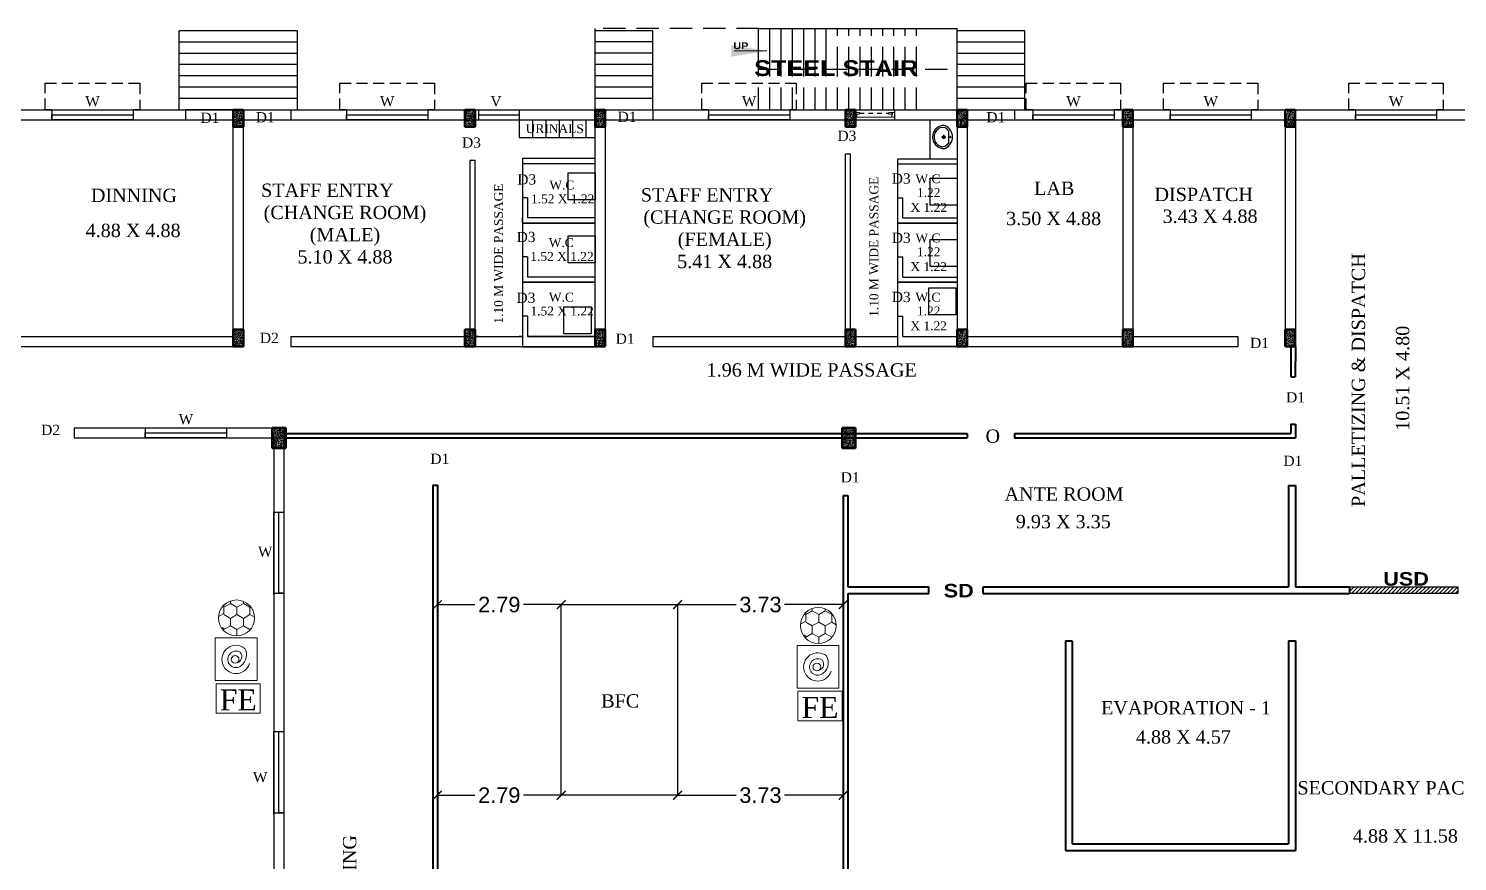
# Model space of a CAD drawing. Header units: metres. Extents: x 7359 to 7957, y 2407 to 2751.
# Drawn here: x 7677.79 to 7709.98, y 2468.14 to 2486.89 of the extents above; entities that cross this region are included whole.
import ezdxf
from ezdxf.enums import TextEntityAlignment as Align

# ---------------------------------------------------------------- set-up
doc = ezdxf.new("R2010")
doc.units = ezdxf.units.M
doc.header["$MEASUREMENT"] = 0
doc.linetypes.add('DASHED2', pattern=[0.375, 0.25, -0.125])
doc.linetypes.add('HIDDEN', pattern=[0.375, 0.25, -0.125])
doc.layers.add('BLK_1_FLR_0_BLT_UP_AREA', color=1, linetype='Continuous', plot=False)
doc.layers.add('BLK_5_FLR_0_WATER_CLOSET', color=1, linetype='Continuous', plot=False)
for name, color, linetype in [('BLK_1_FLR_0_REGULAR_ROOM_1', 4, 'Continuous'), ('BLK_1_FLR_0_WASH', 60, 'Continuous'), ('BLK_1_FLR_0_WATER_CLOSET', 213, 'Continuous'), ('BLK_4_FLR_0_WASH', 60, 'Continuous'), ('BLK_4_FLR_0_WATER_CLOSET', 213, 'Continuous'), ('BLK_5_FLR_0_WASH', 213, 'Continuous'), ('DIM', 41, 'Continuous'), ('Grid Lines', 8, 'Continuous'), ('WORKSHOP_AREA', 7, 'Continuous')]:
    doc.layers.add(name, color=color, linetype=linetype)
for name, color, linetype, lineweight in [('col', 50, 'Continuous', 50), ('door', 32, 'Continuous', 15), ('glass', 5, 'Continuous', 9), ('sill level', 18, 'Continuous', 0), ('Text', 7, 'Continuous', 9)]:
    doc.layers.add(name, color=color, linetype=linetype, lineweight=lineweight)
doc.styles.add('SASI', font='romans.shx', dxfattribs={"height": 2})
doc.styles.add('Schedule', font='times.ttf', dxfattribs={"height": 9})
doc.styles.get("Standard").update_dxf_attribs({"font": 'arial.ttf', "height": 0.35})
doc.styles.add('TI', font='ariblk.ttf', dxfattribs={"height": 9})
doc.dimstyles.new('Copy(2) of Standard', dxfattribs={"dimtxt": 0.3, "dimasz": 0.2, "dimexe": 0.18, "dimexo": 0.0625, "dimgap": 0.09, "dimtad": 0, "dimzin": 0, "dimdsep": 46, "dimtxsty": 'Standard', "dimblk": 'ARCHTICK', "dimcen": 0.09, "dimse1": 1, "dimse2": 1, "dimclrd": 251, "dimclrt": 1, "dimadec": 0, "dimazin": 0, "dimtfac": 1, "dimtofl": 0, "dimtmove": 0, "dimatfit": 3, "dimfxl": 0, "dimtolj": 1, "dimtzin": 0, "dimarcsym": 0})
doc.dimstyles.new('SASI', dxfattribs={"dimtxt": 4, "dimasz": 0.796875, "dimexe": 0, "dimexo": 0, "dimgap": 1, "dimtad": 1, "dimdec": 1, "dimzin": 3, "dimdsep": 46, "dimlunit": 4, "dimtxsty": 'SASI', "dimblk": 'SASI', "dimcen": 0.09, "dimse1": 1, "dimse2": 1, "dimclrd": 256, "dimclre": 256, "dimclrt": 4, "dimadec": 0, "dimazin": 0, "dimtfac": 1, "dimtdec": 1, "dimtofl": 0, "dimtmove": 0, "dimatfit": 3, "dimfxl": 0, "dimtolj": 1, "dimtzin": 0, "dimlwd": 0, "dimlwe": 5, "dimarcsym": 0})

# ---------------------------------------------------------------- blocks, each defined once
blk = doc.blocks.new('w-2-3')
at = {"layer": 'door'}
for p, q in [((1.875, 6.5), (0, 6.5)), ((0, 2.5), (2.5, 2.5)), ((1.875, 4.875), (1.875, 6.5)), ((2.5, 4.875), (1.875, 4.875)), ((2, 5), (2, 6.5)), ((2, 6.5), (5, 6.5)), ((5, 5), (2, 5)), ((2.5, 2.5), (2.5, 4.875)), ((5, 6.5), (5, 5)), ((31, 6.5), (31, 5)), ((34, 6.5), (31, 6.5)), ((31, 5), (34, 5)), ((33.5, 4.875), (34.125, 4.875)), ((33.5, 2.5), (33.5, 4.875)), ((36, 2.5), (33.5, 2.5)), ((33.5, 2.5), (36, 2.5)), ((34, 5), (34, 6.5)), ((34.125, 4.875), (34.125, 6.5)), ((34.125, 6.5), (36, 6.5))]:
    blk.add_line(p, q, dxfattribs=at)
at = {"layer": 'glass'}
blk.add_line((2.5, 2.5), (33.5, 2.5), dxfattribs=at)
at = {"layer": 'glass', "linetype": 'HIDDEN'}
for p, q in [((5, 5.875), (31, 5.875)), ((5, 5.625), (31, 5.625))]:
    blk.add_line(p, q, dxfattribs=at)
at = {"layer": 'sill level'}
for p, q in [((36, 9), (0, 9)), ((36, 0), (0, 0))]:
    blk.add_line(p, q, dxfattribs=at)
blk = doc.blocks.new('A$C758114C4')
at = {"layer": 'DIM'}
blk.add_line((0, 2.793), (5.585, 2.793), dxfattribs=at)
at = {"layer": 'DIM', "const_width": 0.219}
for points in [[(2.793, 5.585), (2.793, 0)], [(0.74, 0.899), (4.845, 4.686)]]:
    blk.add_lwpolyline(points, dxfattribs=at)
blk = doc.blocks.new('SASI')
at = {"layer": 'Text'}
blk.add_blockref('A$C758114C4', (-2.793, -2.793), dxfattribs=at)
blk = doc.blocks.new('BH')
at = {"layer": 'Grid Lines', "ltscale": 10}
h = blk.add_hatch(dxfattribs=at)
h.set_pattern_fill('AR-CONC', color=256, scale=0.2, style=0)
h.set_pattern_definition([(50, (0, 0), (1.434520365, -0.12550427), [0.15, -1.65]), (355, (0, 0), (-0.277502667, 1.504384267), [0.12, -1.32]), (100.4514, (0.1195, -0.0105), (1.157018763, 1.378879084), [0.12748038, -1.402284224]), (46.1842, (0, 0.4), (2.134482097, -0.33103803), [0.225, -2.475]), (96.6356, (0.1779, 0.3724), (1.86932541, 1.94823574), [0.191220576, -2.103426]), (351.1842, (0, 0.4), (1.86932389, 1.9482372), [0.18, -1.98]), (21, (0.2, 0.3), (1.193814104, -0.805237781), [0.15, -1.65]), (326, (0.2, 0.3), (0.486630664, 1.45030009), [0.12, -1.32]), (71.4514, (0.2995, 0.2329), (1.680445257, 0.645060993), [0.12748038, -1.402284224]), (37.5, (0, 0), (0.0243197106, 0.6657877077), [0, -1.304, 0, -1.34, 0, -1.325]), (7.5, (0, 0), (0.526139075, 0.788823424), [0, -0.764, 0, -1.274, 0, -0.505]), (327.5, (-0.446, 0), (1.0676448723, -0.0451097435), [0, -0.5, 0, -1.56, 0, -2.07]), (317.5, (-0.646, 0), (1.166372339, 0.200209965), [0, -0.65, 0, -1.036, 0, -1.47])])
h.paths.add_polyline_path([(102359.5, -25291.1), (102350.5, -25291.1), (102350.5, -25306.1), (102359.5, -25306.1)])
at = {"layer": 'col', "ltscale": 10}
for p, q in [((102350.5, -25291.1), (102359.5, -25291.1)), ((102350.5, -25306.1), (102350.5, -25291.1)), ((102359.5, -25291.1), (102359.5, -25306.1)), ((102359.5, -25306.1), (102350.5, -25306.1))]:
    blk.add_line(p, q, dxfattribs=at)
blk = doc.blocks.new('DDF')
at = {"layer": 'Grid Lines', "ltscale": 10}
h = blk.add_hatch(dxfattribs=at)
h.set_pattern_fill('AR-CONC', color=256, scale=0.2, style=0)
h.set_pattern_definition([(50, (-951.191, -188.8332), (1.434520365, -0.12550427), [0.15, -1.65]), (355, (-951.191, -188.8332), (-0.277502667, 1.504384267), [0.12, -1.32]), (100.4514, (-951.0714, -188.8436), (1.157018763, 1.378879084), [0.12748038, -1.402284224]), (46.1842, (-951.191, -188.4332), (2.134482097, -0.33103803), [0.225, -2.475]), (96.6356, (-951.013, -188.4608), (1.86932541, 1.94823574), [0.191220576, -2.103426]), (351.1842, (-951.191, -188.4332), (1.86932389, 1.9482372), [0.18, -1.98]), (21, (-950.991, -188.5332), (1.193814104, -0.805237781), [0.15, -1.65]), (326, (-950.991, -188.5332), (0.486630664, 1.45030009), [0.12, -1.32]), (71.4514, (-950.8915, -188.6003), (1.680445257, 0.645060993), [0.12748038, -1.402284224]), (37.5, (-951.191, -188.8332), (0.0243197106, 0.6657877077), [0, -1.304, 0, -1.34, 0, -1.325]), (7.5, (-951.191, -188.8332), (0.526139075, 0.788823424), [0, -0.764, 0, -1.274, 0, -0.505]), (327.5, (-951.637, -188.8332), (1.0676448723, -0.0451097435), [0, -0.5, 0, -1.56, 0, -2.07]), (317.5, (-951.837, -188.8332), (1.166372339, 0.200209965), [0, -0.65, 0, -1.036, 0, -1.47])])
h.paths.add_polyline_path([(101845.2, -25573.2), (101833.2, -25573.2), (101833.2, -25582.2), (101845.2, -25582.2)])
h.paths.add_polyline_path([(101845.2, -25564.2), (101833.2, -25564.2), (101833.2, -25573.2), (101845.2, -25573.2)])
at = {"layer": 'col', "ltscale": 10}
for p, q in [((101833.2, -25564.2), (101845.2, -25564.2)), ((101833.2, -25582.2), (101833.2, -25564.2)), ((101845.2, -25564.2), (101845.2, -25582.2)), ((101845.2, -25582.2), (101833.2, -25582.2))]:
    blk.add_line(p, q, dxfattribs=at)
blk = doc.blocks.new('A$C57323508')
at = {"lineweight": 9}
for p, q in [((0.134, 0.647), (0.158, 0.647)), ((0.213, 0.509), (0.134, 0.647)), ((0.158, 0.647), (0.181, 0.687)), ((0.372, 0.509), (0.451, 0.647)), ((0.475, 0.647), (0.41, 0.759)), ((0.475, 0.647), (0.634, 0.647)), ((0.689, 0.509), (0.61, 0.647)), ((0.634, 0.647), (0.648, 0.671)), ((0, 0.372), (0.134, 0.372)), ((0.134, 0.372), (0.213, 0.509)), ((0.213, 0.234), (0.134, 0.372)), ((0.213, 0.509), (0.372, 0.509)), ((0.451, 0.372), (0.372, 0.509)), ((0.372, 0.234), (0.451, 0.372)), ((0.451, 0.372), (0.61, 0.372)), ((0.61, 0.372), (0.689, 0.509)), ((0.689, 0.234), (0.61, 0.372)), ((0.689, 0.509), (0.737, 0.509)), ((0.126, 0.097), (0.134, 0.097)), ((0.134, 0.097), (0.213, 0.234)), ((0.141, 0.084), (0.134, 0.097)), ((0.213, 0.234), (0.372, 0.234)), ((0.451, 0.097), (0.372, 0.234)), ((0.396, 0), (0.451, 0.097)), ((0.451, 0.097), (0.61, 0.097)), ((0.61, 0.097), (0.689, 0.234)), ((0.618, 0.084), (0.61, 0.097)), ((0.689, 0.234), (0.73, 0.234))]:
    blk.add_line(p, q, dxfattribs=at)
blk.add_circle((0.38, 0.38), 0.38, dxfattribs=at)
blk = doc.blocks.new('A$C3F6E631D')
at = {"lineweight": 9}
for p, q in [((0, 0.885), (0.902, 0.885)), ((0, 0), (0, 0.885)), ((0.902, 0.885), (0.902, 0)), ((0.902, 0), (0, 0))]:
    blk.add_line(p, q, dxfattribs=at)
blk.add_circle((0.448, 0.466), 0.0817, dxfattribs=at)
for centre, radius, start, end in [((0.448, 0.447), 0.299, 321.4372, 253.2573), ((0.449, 0.447), 0.174, 329.1263, 222.2936), ((0.543, 0.517), 0.292, 219.9012, 298.5281), ((0.509, 0.459), 0.135, 195.9931, 311.1342)]:
    blk.add_arc(centre, radius, start, end, dxfattribs=at)
blk = doc.blocks.new('A$C453E5C48')
at = {"linetype": 'ByBlock', "lineweight": 9}
for p, q in [((0, 0.489), (0.639, 0.489)), ((0, 0.063), (0, 0.489)), ((0.639, 0.489), (0.639, 0.063)), ((0.639, 0.063), (0, 0.063))]:
    blk.add_line(p, q, dxfattribs=at)
at = {"lineweight": 9, "style": 'Schedule'}
blk.add_text('FE', height=0.3048, dxfattribs=at).set_placement((0.051, 0.103))
blk = doc.blocks.new('_ArchTick')
at = {"color": 0, "linetype": 'ByBlock', "const_width": 0.15}
blk.add_lwpolyline([(-0.5, -0.5), (0.5, 0.5)], dxfattribs=at)
blk = doc.blocks.new('*D253')
at = {"color": 251, "lineweight": -2}
for p, q in [((7687.001, 2473.919), (7687.848, 2473.919)), ((7689.791, 2473.919), (7688.944, 2473.919))]:
    blk.add_line(p, q, dxfattribs=at)
at = {"layer": 'Defpoints', "color": 0}
for p in [(7687.001, 2473.919), (7687.001, 2473.919), (7689.791, 2473.919)]:
    blk.add_point(p, dxfattribs=at)
at = {"color": 251, "lineweight": -2, "xscale": 0.2, "yscale": 0.2, "zscale": 0.2, "rotation": 180}
blk.add_blockref('_ArchTick', (7687.001, 2473.919), dxfattribs=at)
at = {"color": 251, "lineweight": -2, "xscale": 0.2, "yscale": 0.2, "zscale": 0.2}
blk.add_blockref('_ArchTick', (7689.791, 2473.919), dxfattribs=at)
at = {"color": 1, "insert": (7688.396, 2473.919), "char_height": 0.35, "attachment_point": 5}
blk.add_mtext('\\A1;2.79', dxfattribs=at)
blk = doc.blocks.new('*D254')
at = {"color": 251, "lineweight": -2}
for p, q in [((7687.001, 2469.626), (7687.848, 2469.626)), ((7689.791, 2469.626), (7688.944, 2469.626))]:
    blk.add_line(p, q, dxfattribs=at)
at = {"layer": 'Defpoints', "color": 0}
for p in [(7687.001, 2469.626), (7687.001, 2469.626), (7689.791, 2469.626)]:
    blk.add_point(p, dxfattribs=at)
at = {"color": 251, "lineweight": -2, "xscale": 0.2, "yscale": 0.2, "zscale": 0.2, "rotation": 180}
blk.add_blockref('_ArchTick', (7687.001, 2469.626), dxfattribs=at)
at = {"color": 251, "lineweight": -2, "xscale": 0.2, "yscale": 0.2, "zscale": 0.2}
blk.add_blockref('_ArchTick', (7689.791, 2469.626), dxfattribs=at)
at = {"color": 1, "insert": (7688.396, 2469.626), "char_height": 0.35, "attachment_point": 5}
blk.add_mtext('\\A1;2.79', dxfattribs=at)
blk = doc.blocks.new('*D255')
at = {"color": 251, "lineweight": -2}
for p, q in [((7692.413, 2469.626), (7693.734, 2469.626)), ((7696.143, 2469.626), (7694.823, 2469.626))]:
    blk.add_line(p, q, dxfattribs=at)
at = {"layer": 'Defpoints', "color": 0}
for p in [(7692.413, 2469.626), (7696.143, 2469.626), (7696.143, 2469.626)]:
    blk.add_point(p, dxfattribs=at)
at = {"color": 251, "lineweight": -2, "xscale": 0.2, "yscale": 0.2, "zscale": 0.2, "rotation": 180}
blk.add_blockref('_ArchTick', (7692.413, 2469.626), dxfattribs=at)
at = {"color": 251, "lineweight": -2, "xscale": 0.2, "yscale": 0.2, "zscale": 0.2}
blk.add_blockref('_ArchTick', (7696.143, 2469.626), dxfattribs=at)
at = {"color": 1, "insert": (7694.278, 2469.626), "char_height": 0.35, "attachment_point": 5}
blk.add_mtext('\\A1;3.73', dxfattribs=at)
blk = doc.blocks.new('*D256')
at = {"color": 251, "lineweight": -2}
for p, q in [((7692.413, 2473.919), (7693.734, 2473.919)), ((7696.143, 2473.919), (7694.823, 2473.919))]:
    blk.add_line(p, q, dxfattribs=at)
at = {"layer": 'Defpoints', "color": 0}
for p in [(7692.413, 2473.919), (7696.143, 2473.919), (7696.143, 2473.919)]:
    blk.add_point(p, dxfattribs=at)
at = {"color": 251, "lineweight": -2, "xscale": 0.2, "yscale": 0.2, "zscale": 0.2, "rotation": 180}
blk.add_blockref('_ArchTick', (7692.413, 2473.919), dxfattribs=at)
at = {"color": 251, "lineweight": -2, "xscale": 0.2, "yscale": 0.2, "zscale": 0.2}
blk.add_blockref('_ArchTick', (7696.143, 2473.919), dxfattribs=at)
at = {"color": 1, "insert": (7694.278, 2473.919), "char_height": 0.35, "attachment_point": 5}
blk.add_mtext('\\A1;3.73', dxfattribs=at)

msp = doc.modelspace()

# ---------------------------------------------------------------- hatches: boundary and pattern name
h = msp.add_hatch()
h.set_pattern_fill('ANSI31', color=256, scale=0.507896)
h.set_pattern_definition([(45, (5067.11035, 3122.30547), (-0.0448920946, 0.0448920946), [])])
h.paths.add_polyline_path([(7709.98313, 2474.3233), (7707.54523, 2474.3233), (7707.54523, 2474.17093), (7709.98313, 2474.17093)])

# ---------------------------------------------------------------- linework, layer by layer
at = {"linetype": 'Continuous', "ltscale": 4}
for p, q in [((7681.18544, 2485.0653), (7681.18544, 2486.84294)), ((7683.85185, 2486.84294), (7681.18544, 2486.84294)), ((7683.85185, 2485.0655), (7683.85185, 2486.84294)), ((7691.85123, 2486.84597), (7690.55611, 2486.84597)), ((7690.55611, 2485.0653), (7690.55611, 2486.84294)), ((7691.85123, 2485.06852), (7691.85123, 2486.84597)), ((7694.23835, 2486.89373), (7698.70784, 2486.89373)), ((7694.23835, 2485.97951), (7694.23835, 2486.89373)), ((7694.4923, 2485.97951), (7694.4923, 2486.89373)), ((7694.74625, 2485.97951), (7694.74625, 2486.89373)), ((7695.0002, 2485.97951), (7695.0002, 2486.89373)), ((7695.25414, 2485.97951), (7695.25414, 2486.89373)), ((7695.50809, 2485.97951), (7695.50809, 2486.89373)), ((7695.76204, 2485.97951), (7695.76204, 2486.89373)), ((7698.70784, 2485.06554), (7698.70784, 2486.89373)), ((7700.23153, 2486.84318), (7698.70784, 2486.84318)), ((7700.23153, 2485.06545), (7700.23153, 2486.84318)), ((7683.85185, 2486.58899), (7681.18544, 2486.58899)), ((7691.85123, 2486.59202), (7690.55611, 2486.59202)), ((7700.23153, 2486.58923), (7698.70784, 2486.58923)), ((7683.85185, 2486.33504), (7681.18544, 2486.33504)), ((7691.85123, 2486.33807), (7690.55611, 2486.33807)), ((7700.23153, 2486.33529), (7698.70784, 2486.33529)), ((7683.85185, 2486.08109), (7681.18544, 2486.08109)), ((7683.85185, 2485.82714), (7681.18544, 2485.82714)), ((7691.85123, 2486.08412), (7690.55611, 2486.08412)), ((7691.85123, 2485.83017), (7690.55611, 2485.83017)), ((7700.23153, 2486.08134), (7698.70784, 2486.08134)), ((7700.23153, 2485.82739), (7698.70784, 2485.82739)), ((7683.85185, 2485.5732), (7681.18544, 2485.5732)), ((7691.85123, 2485.57623), (7690.55611, 2485.57623)), ((7700.23153, 2485.57344), (7698.70784, 2485.57344)), ((7683.85185, 2485.31925), (7681.18544, 2485.31925)), ((7691.85123, 2485.32228), (7690.55611, 2485.32228)), ((7700.23153, 2485.31949), (7698.70784, 2485.31949)), ((7682.40437, 2485.06506), (7681.33782, 2485.06506)), ((7682.63293, 2485.06506), (7683.69948, 2485.06506)), ((7690.78466, 2485.06506), (7691.85121, 2485.06506)), ((7698.93639, 2485.0653), (7700.00294, 2485.0653))]:
    msp.add_line(p, q, dxfattribs=at)
at = {"linetype": 'DASHED2', "ltscale": 2}
for p, q in [((7694.23835, 2486.89373), (7690.55611, 2486.89373)), ((7690.55611, 2485.0653), (7690.55611, 2486.89373)), ((7696.01599, 2485.97951), (7696.01599, 2486.89373)), ((7696.26994, 2485.97951), (7696.26994, 2486.89373)), ((7696.52388, 2485.97951), (7696.52388, 2486.89373)), ((7696.77783, 2485.97951), (7696.77783, 2486.89373)), ((7697.03178, 2485.97951), (7697.03178, 2486.89373)), ((7697.28573, 2485.97951), (7697.28573, 2486.89373)), ((7697.53968, 2485.97951), (7697.53968, 2486.89373)), ((7697.79362, 2485.97951), (7697.79362, 2486.89373)), ((7694.23835, 2485.97951), (7698.70784, 2485.97951)), ((7694.23835, 2485.0653), (7694.23835, 2485.97951)), ((7694.4923, 2485.0653), (7694.4923, 2485.97951)), ((7694.74625, 2485.0653), (7694.74625, 2485.97951)), ((7695.0002, 2485.0653), (7695.0002, 2485.97951)), ((7695.25414, 2485.0653), (7695.25414, 2485.97951)), ((7695.50809, 2485.0653), (7695.50809, 2485.97951)), ((7695.76204, 2485.0653), (7695.76204, 2485.97951)), ((7696.01599, 2485.0653), (7696.01599, 2485.97951)), ((7696.26994, 2485.0653), (7696.26994, 2485.97951)), ((7696.52388, 2485.0653), (7696.52388, 2485.97951)), ((7696.77783, 2485.0653), (7696.77783, 2485.97951)), ((7697.03178, 2485.0653), (7697.03178, 2485.97951)), ((7697.28573, 2485.0653), (7697.28573, 2485.97951)), ((7697.53968, 2485.0653), (7697.53968, 2485.97951)), ((7697.79362, 2485.0653), (7697.79362, 2485.97951))]:
    msp.add_line(p, q, dxfattribs=at)
for p, q in [((7677.30002, 2485.0653), (7681.33779, 2485.0653)), ((7678.28022, 2485.0653), (7680.14794, 2485.0653)), ((7678.31952, 2485.0653), (7678.31952, 2484.83675)), ((7678.31952, 2484.83675), (7678.31952, 2484.95102)), ((7678.31952, 2484.95102), (7680.14794, 2484.95102)), ((7680.14794, 2485.0653), (7680.14794, 2484.83675)), ((7681.33779, 2484.83675), (7681.33779, 2485.0653)), ((7682.40437, 2485.0653), (7682.63293, 2485.0653)), ((7682.40437, 2479.96095), (7682.40437, 2485.0653)), ((7682.63293, 2479.96095), (7682.63293, 2485.0653)), ((7683.69951, 2485.0653), (7684.95655, 2485.0653)), ((7683.69951, 2485.0653), (7683.69951, 2484.83675)), ((7684.91726, 2485.0653), (7686.78498, 2485.0653)), ((7684.95655, 2485.0653), (7684.95655, 2484.83675)), ((7684.95655, 2484.83675), (7684.95655, 2484.95102)), ((7684.95655, 2484.95102), (7686.78498, 2484.95102)), ((7686.78498, 2485.0653), (7687.92774, 2485.0653)), ((7686.78498, 2485.0653), (7686.78498, 2484.83675)), ((7687.92774, 2485.0653), (7687.92774, 2484.83675)), ((7687.92774, 2485.0653), (7688.84196, 2485.0653)), ((7687.92774, 2484.95102), (7688.84196, 2484.95102)), ((7688.84196, 2485.0653), (7690.78466, 2485.0653)), ((7688.84196, 2485.0653), (7688.84196, 2484.83675)), ((7690.78466, 2485.0653), (7690.78466, 2479.73239)), ((7691.85124, 2485.0653), (7693.10828, 2485.0653)), ((7691.85124, 2485.0653), (7691.85124, 2484.83675)), ((7693.06899, 2485.0653), (7694.93671, 2485.0653)), ((7693.10828, 2485.0653), (7693.10828, 2484.83675)), ((7693.10828, 2485.0653), (7693.10828, 2484.83675)), ((7693.10828, 2484.83675), (7693.10828, 2484.95102)), ((7693.10828, 2484.95102), (7694.93671, 2484.95102)), ((7694.93671, 2485.0653), (7696.38421, 2485.0653)), ((7694.93671, 2485.0653), (7694.93671, 2484.83675)), ((7694.93671, 2485.0653), (7694.93671, 2484.83675)), ((7696.38421, 2485.0653), (7696.38421, 2484.83675)), ((7697.29843, 2485.0653), (7698.93639, 2485.0653)), ((7697.29843, 2485.0653), (7697.29843, 2484.83675)), ((7698.93639, 2485.0653), (7698.93639, 2479.96095)), ((7700.00297, 2485.0653), (7711.35445, 2485.0653)), ((7700.00297, 2485.0653), (7700.00297, 2484.83675)), ((7700.37423, 2485.0653), (7702.24195, 2485.0653)), ((7700.41352, 2485.0653), (7700.41352, 2484.83675)), ((7700.41352, 2484.83675), (7700.41352, 2484.95102)), ((7700.41352, 2484.95102), (7702.24195, 2484.95102)), ((7702.24195, 2485.0653), (7702.24195, 2484.83675)), ((7703.46723, 2485.0653), (7705.33495, 2485.0653)), ((7703.50652, 2485.0653), (7703.50652, 2484.83675)), ((7703.50652, 2484.83675), (7703.50652, 2484.95102)), ((7703.50652, 2484.95102), (7705.33495, 2484.95102)), ((7705.33495, 2485.0653), (7705.33495, 2484.83675)), ((7707.63968, 2485.0653), (7709.5074, 2485.0653)), ((7707.67897, 2485.0653), (7707.67897, 2484.83675)), ((7707.67897, 2484.83675), (7707.67897, 2484.95102)), ((7707.67897, 2484.95102), (7709.5074, 2484.95102)), ((7709.5074, 2485.0653), (7709.5074, 2484.83675)), ((7677.52857, 2484.83675), (7681.33779, 2484.83675)), ((7680.14794, 2484.83675), (7678.31952, 2484.83675)), ((7683.69951, 2484.83675), (7684.95655, 2484.83675)), ((7686.78498, 2484.83675), (7684.95655, 2484.83675)), ((7686.78498, 2484.83675), (7687.92774, 2484.83675)), ((7687.92774, 2484.83675), (7688.84196, 2484.83675)), ((7688.84196, 2484.83675), (7690.55611, 2484.83675)), ((7688.84196, 2484.83675), (7688.84196, 2484.43675)), ((7689.14196, 2484.83675), (7689.14196, 2484.43675)), ((7689.44196, 2484.83675), (7689.44196, 2484.43675)), ((7689.74196, 2484.83675), (7689.74196, 2484.43675)), ((7690.04196, 2484.83675), (7690.04196, 2484.43675)), ((7690.34196, 2484.83675), (7690.34196, 2484.43675)), ((7690.55611, 2482.6274), (7690.55611, 2484.83675)), ((7691.85124, 2484.83675), (7693.10828, 2484.83675)), ((7694.93671, 2484.83675), (7693.10828, 2484.83675)), ((7694.93671, 2484.83675), (7696.38421, 2484.83675)), ((7697.29843, 2484.83675), (7698.70784, 2484.83675)), ((7698.09836, 2483.96063), (7698.09836, 2484.83675)), ((7698.51879, 2484.32137), (7698.51879, 2484.58141)), ((7698.70784, 2484.83675), (7698.70784, 2483.96063)), ((7700.00297, 2484.83675), (7702.44087, 2484.83675)), ((7702.24195, 2484.83675), (7700.41352, 2484.83675)), ((7702.44087, 2484.83675), (7702.44087, 2479.96095)), ((7702.66943, 2484.83675), (7706.09773, 2484.83675)), ((7702.66943, 2484.83675), (7702.66943, 2479.96095)), ((7705.33495, 2484.83675), (7703.50652, 2484.83675)), ((7706.09773, 2484.83675), (7706.09773, 2479.73239)), ((7706.32628, 2484.83675), (7711.1259, 2484.83675)), ((7706.32628, 2484.83675), (7706.32628, 2479.73239)), ((7709.5074, 2484.83675), (7707.67897, 2484.83675)), ((7688.84196, 2484.43675), (7690.55611, 2484.43675)), ((7698.4498, 2484.45139), (7698.35954, 2484.45139)), ((7698.40694, 2484.4108), (7698.40694, 2484.49687)), ((7687.73728, 2479.96095), (7687.73728, 2483.92253)), ((7687.85156, 2483.92253), (7687.73728, 2483.92253)), ((7687.85156, 2479.96095), (7687.85156, 2483.92253)), ((7690.55611, 2483.9674), (7688.91814, 2483.9674)), ((7688.91814, 2483.9674), (7688.91814, 2483.8474)), ((7696.19375, 2484.07488), (7696.30803, 2484.07488)), ((7696.19375, 2479.96095), (7696.19375, 2484.07488)), ((7696.30803, 2479.96095), (7696.30803, 2484.07488)), ((7697.37461, 2483.84635), (7697.37461, 2483.96063)), ((7697.37461, 2483.96063), (7698.70784, 2483.96063)), ((7690.55611, 2483.8474), (7688.91814, 2483.8474)), ((7697.37461, 2483.84635), (7698.70784, 2483.84635)), ((7698.70784, 2483.84635), (7698.70784, 2482.6274)), ((7688.91814, 2483.08451), (7688.91814, 2482.51312)), ((7689.03242, 2483.08451), (7688.91814, 2483.08451)), ((7689.03242, 2483.08451), (7689.03242, 2482.6274)), ((7697.37461, 2482.51312), (7697.37461, 2483.08451)), ((7697.37461, 2483.08451), (7697.48889, 2483.08451)), ((7697.48889, 2482.6274), (7697.48889, 2483.08451)), ((7688.91814, 2482.51312), (7688.91814, 2482.6274)), ((7690.55611, 2482.6274), (7689.03242, 2482.6274)), ((7697.48889, 2482.6274), (7698.70784, 2482.6274)), ((7690.55611, 2482.51312), (7688.91814, 2482.51312)), ((7690.55611, 2481.29417), (7690.55611, 2482.51312)), ((7697.37461, 2482.51312), (7698.70784, 2482.51312)), ((7698.70784, 2482.51312), (7698.70784, 2481.29417)), ((7688.91814, 2481.75128), (7688.91814, 2481.1799)), ((7689.03242, 2481.75128), (7688.91814, 2481.75128)), ((7689.03242, 2481.75128), (7689.03242, 2481.29417)), ((7697.37461, 2481.1799), (7697.37461, 2481.75128)), ((7697.37461, 2481.75128), (7697.48889, 2481.75128)), ((7697.48889, 2481.29417), (7697.48889, 2481.75128)), ((7690.55611, 2481.1799), (7688.91814, 2481.1799)), ((7690.55611, 2481.29417), (7689.03242, 2481.29417)), ((7690.55611, 2479.96095), (7690.55611, 2481.1799)), ((7697.37461, 2481.1799), (7698.70784, 2481.1799)), ((7697.48889, 2481.29417), (7698.70784, 2481.29417)), ((7698.70784, 2481.1799), (7698.70784, 2479.96095)), ((7689.03242, 2480.41805), (7688.91814, 2480.41805)), ((7688.91814, 2480.41805), (7688.91814, 2479.96095)), ((7689.03242, 2480.41805), (7689.03242, 2479.96095)), ((7697.37461, 2480.41805), (7697.48889, 2480.41805)), ((7697.37461, 2479.96095), (7697.37461, 2480.41805)), ((7697.48889, 2479.96095), (7697.48889, 2480.41805)), ((7677.52857, 2479.96095), (7682.40437, 2479.96095)), ((7677.52857, 2479.73239), (7682.63293, 2479.73239)), ((7683.69951, 2479.96129), (7687.73728, 2479.96095)), ((7683.69951, 2479.96129), (7683.69951, 2479.73273)), ((7683.69951, 2479.73273), (7690.78466, 2479.73239)), ((7687.85156, 2479.96095), (7688.91814, 2479.96095)), ((7687.92774, 2479.96095), (7687.85156, 2479.96095)), ((7688.91814, 2479.96095), (7688.84196, 2479.96095)), ((7689.03242, 2479.96095), (7690.55611, 2479.96095)), ((7690.55611, 2479.96095), (7689.03242, 2479.96095)), ((7691.85124, 2479.96095), (7696.19375, 2479.96095)), ((7691.85124, 2479.96095), (7691.85124, 2479.73239)), ((7691.85124, 2479.73239), (7705.03114, 2479.73239)), ((7696.30803, 2479.96095), (7697.37461, 2479.96095)), ((7697.48889, 2479.96095), (7698.70784, 2479.96095)), ((7698.93639, 2479.96095), (7702.44087, 2479.96095)), ((7702.66943, 2479.96095), (7705.03114, 2479.96095)), ((7705.03114, 2479.96095), (7705.03114, 2479.73239)), ((7706.09773, 2479.73239), (7706.32628, 2479.73239)), ((7678.82371, 2477.90397), (7683.54714, 2477.90397)), ((7678.82371, 2477.90397), (7678.82371, 2477.67541)), ((7680.38387, 2477.90397), (7682.25159, 2477.90397)), ((7680.42316, 2477.90397), (7680.42316, 2477.67541)), ((7680.42316, 2477.67541), (7680.42316, 2477.78969)), ((7680.42316, 2477.78969), (7682.25159, 2477.78969)), ((7682.25159, 2477.90397), (7682.25159, 2477.67541)), ((7683.54714, 2477.90397), (7683.54714, 2456.92786)), ((7678.82371, 2477.67541), (7683.31859, 2477.67541)), ((7682.25159, 2477.67541), (7680.42316, 2477.67541)), ((7683.31859, 2477.67541), (7683.31859, 2456.92786)), ((7683.31859, 2476.0047), (7683.54714, 2476.0047)), ((7683.31859, 2474.13698), (7683.31859, 2476.0047)), ((7683.43286, 2474.17628), (7683.43286, 2476.0047)), ((7683.54714, 2476.0047), (7683.54714, 2474.17628)), ((7683.31859, 2474.17628), (7683.54714, 2474.17628)), ((7683.54714, 2474.17628), (7683.43286, 2474.17628)), ((7683.31859, 2471.06107), (7683.54714, 2471.06107)), ((7683.31859, 2469.19335), (7683.31859, 2471.06107)), ((7683.43286, 2469.23264), (7683.43286, 2471.06107)), ((7683.54714, 2471.06107), (7683.54714, 2469.23264)), ((7683.31859, 2469.23264), (7683.54714, 2469.23264)), ((7683.54714, 2469.23264), (7683.43286, 2469.23264))]:
    msp.add_line(p, q)
at = {"lineweight": 40}
for p, q in [((7706.2247, 2479.73239), (7706.22436, 2479.04673)), ((7706.32628, 2479.73239), (7706.32594, 2479.04673)), ((7706.22436, 2479.04673), (7706.32594, 2479.04673)), ((7683.54714, 2477.77699), (7698.93639, 2477.77699)), ((7698.93639, 2477.77699), (7698.93639, 2477.67541)), ((7700.00297, 2477.77699), (7706.2247, 2477.77699)), ((7700.00297, 2477.77699), (7700.00297, 2477.67541)), ((7706.2247, 2477.98015), (7706.32628, 2477.98015)), ((7706.2247, 2477.98015), (7706.2247, 2477.77699)), ((7706.32628, 2477.98015), (7706.32628, 2477.67541)), ((7683.54714, 2477.67541), (7698.93639, 2477.67541)), ((7700.00297, 2477.67541), (7706.32628, 2477.67541)), ((7686.89925, 2476.60883), (7686.89925, 2456.92786)), ((7686.89925, 2476.60883), (7687.00083, 2476.60883)), ((7687.00083, 2476.60883), (7687.00083, 2456.92786)), ((7706.17391, 2476.60541), (7706.17391, 2474.3233)), ((7706.17391, 2476.60541), (7706.32628, 2476.60541)), ((7706.32628, 2476.60541), (7706.32628, 2474.3233)), ((7696.14296, 2476.38029), (7696.14296, 2456.92786)), ((7696.14296, 2476.38029), (7696.24454, 2476.38029)), ((7696.24454, 2476.3803), (7696.24454, 2474.3233)), ((7696.24454, 2474.3233), (7698.07297, 2474.3233)), ((7698.07297, 2474.17093), (7698.07297, 2474.3233)), ((7699.29192, 2474.3233), (7706.17391, 2474.3233)), ((7699.29192, 2474.17093), (7699.29192, 2474.3233)), ((7706.32628, 2474.3233), (7707.54523, 2474.3233)), ((7707.54523, 2474.3233), (7707.54523, 2474.17093)), ((7696.24454, 2474.17093), (7696.24454, 2456.92786)), ((7696.24454, 2474.17093), (7698.07297, 2474.17093)), ((7699.29192, 2474.17093), (7707.54523, 2474.17093)), ((7701.14575, 2473.10435), (7701.14574, 2468.38091)), ((7701.14575, 2473.10435), (7701.29812, 2473.10435)), ((7701.29812, 2473.10435), (7701.29811, 2468.53328)), ((7706.17391, 2473.10435), (7706.17391, 2468.53328)), ((7706.17391, 2473.10435), (7706.32628, 2473.10435)), ((7706.32628, 2473.10435), (7706.32628, 2468.38091)), ((7701.29811, 2468.53328), (7706.17391, 2468.53328)), ((7701.14574, 2468.38091), (7706.32628, 2468.38091))]:
    msp.add_line(p, q, dxfattribs=at)
at = {"linetype": 'DASHED2'}
for points in [[(7678.31952, 2485.0653), (7678.16952, 2485.0653), (7678.16952, 2485.6653), (7680.14794, 2485.6653), (7680.29794, 2485.6653), (7680.29794, 2485.0653), (7680.14794, 2485.0653)], [(7684.95655, 2485.0653), (7684.80655, 2485.0653), (7684.80655, 2485.6653), (7686.78498, 2485.6653), (7686.93498, 2485.6653), (7686.93498, 2485.0653), (7686.78498, 2485.0653)], [(7693.10828, 2485.0653), (7692.95828, 2485.0653), (7692.95828, 2485.6653), (7694.93671, 2485.6653), (7695.08671, 2485.6653), (7695.08671, 2485.0653), (7694.93671, 2485.0653)], [(7700.41352, 2485.0653), (7700.26352, 2485.0653), (7700.26352, 2485.6653), (7702.24195, 2485.6653), (7702.39195, 2485.6653), (7702.39195, 2485.0653), (7702.24195, 2485.0653)], [(7703.50652, 2485.0653), (7703.35652, 2485.0653), (7703.35652, 2485.6653), (7705.33495, 2485.6653), (7705.48495, 2485.6653), (7705.48495, 2485.0653), (7705.33495, 2485.0653)], [(7707.67897, 2485.0653), (7707.52897, 2485.0653), (7707.52897, 2485.6653), (7709.5074, 2485.6653), (7709.6574, 2485.6653), (7709.6574, 2485.0653), (7709.5074, 2485.0653)]]:
    msp.add_lwpolyline(points, dxfattribs=at)
for points in [[(7707.54523, 2474.3233), (7709.98313, 2474.3233), (7709.98313, 2474.17093), (7707.54523, 2474.17093)], [(7689.79118, 2473.91879), (7692.41325, 2473.91879), (7692.41325, 2469.62593), (7689.79118, 2469.62593)]]:
    msp.add_lwpolyline(points, close=True)
for centre, radius in [((7698.40694, 2484.45139), 0.03153), ((7698.40694, 2484.45139), 0.02548), ((7698.54364, 2484.45139), 0.0195)]:
    msp.add_circle(centre, radius)
for centre, radius, start, end in [((7698.41477, 2484.45103), 0.26147, 98.832756, 261.062404), ((7698.41477, 2484.45103), 0.22521, 113.529317, 243.072727), ((7698.37868, 2484.50952), 0.15747, 27.161944, 109.98381), ((7698.39682, 2484.60471), 0.10702, 62.869719, 102.169275), ((7698.3309, 2484.45146), 0.27383, 294.767861, 67.197487), ((7698.37868, 2484.39326), 0.15747, 245.262106, 332.838056), ((7698.3948, 2484.30453), 0.11369, 259.530885, 296.54798)]:
    msp.add_arc(centre, radius, start, end)
at = {"layer": 'BLK_1_FLR_0_BLT_UP_AREA', "color": 45}
msp.add_lwpolyline([(7669.14829, 2485.0653), (7722.44829, 2485.0653), (7722.44829, 2450.2253), (7669.14829, 2450.2253)], close=True, dxfattribs=at)
at = {"layer": 'BLK_1_FLR_0_REGULAR_ROOM_1', "color": 4}
msp.add_lwpolyline([(7669.37829, 2484.8353), (7722.21829, 2484.8353), (7722.21829, 2450.4553), (7669.37829, 2450.4553)], close=True, dxfattribs=at)
at = {"layer": 'BLK_1_FLR_0_WASH', "color": 60}
for points in [[(7698.06828, 2481.0528), (7698.67828, 2481.0528), (7698.67828, 2480.4428), (7698.06828, 2480.4428)], [(7689.85348, 2480.62848), (7690.46348, 2480.62848), (7690.46348, 2480.01848), (7689.85348, 2480.01848)]]:
    msp.add_lwpolyline(points, close=True, dxfattribs=at)
at = {"layer": 'BLK_1_FLR_0_WATER_CLOSET', "color": 2}
msp.add_lwpolyline([(7688.91814, 2481.1799), (7688.91814, 2479.72562), (7690.55611, 2479.72562), (7690.55611, 2481.1799)], close=True, dxfattribs=at)
at = {"layer": 'BLK_1_FLR_0_WATER_CLOSET', "color": 1}
msp.add_lwpolyline([(7698.70784, 2479.73239), (7697.37461, 2479.73239), (7697.37461, 2481.1799), (7698.70784, 2481.1799)], close=True, dxfattribs=at)
at = {"layer": 'BLK_4_FLR_0_WASH', "color": 60}
for points in [[(7689.94611, 2482.22579), (7690.55611, 2482.22579), (7690.55611, 2481.61579), (7689.94611, 2481.61579)], [(7698.09784, 2482.14385), (7698.70784, 2482.14385), (7698.70784, 2481.53385), (7698.09784, 2481.53385)]]:
    msp.add_lwpolyline(points, close=True, dxfattribs=at)
at = {"layer": 'BLK_4_FLR_0_WATER_CLOSET', "color": 2}
msp.add_lwpolyline([(7688.91814, 2482.51312), (7688.91814, 2481.1799), (7690.55611, 2481.1799), (7690.55611, 2482.51312)], close=True, dxfattribs=at)
at = {"layer": 'BLK_4_FLR_0_WATER_CLOSET', "color": 1}
msp.add_lwpolyline([(7698.70784, 2481.1799), (7697.37461, 2481.1799), (7697.37461, 2482.51312), (7698.70784, 2482.51312)], close=True, dxfattribs=at)
at = {"layer": 'BLK_5_FLR_0_WASH', "color": 60}
for points in [[(7689.94611, 2483.64772), (7690.55611, 2483.64771), (7690.55611, 2483.03771), (7689.94611, 2483.03771)], [(7698.09784, 2483.5275), (7698.70784, 2483.5275), (7698.70784, 2482.9175), (7698.09784, 2482.9175)]]:
    msp.add_lwpolyline(points, close=True, dxfattribs=at)
at = {"layer": 'BLK_5_FLR_0_WATER_CLOSET', "color": 2}
msp.add_lwpolyline([(7688.91814, 2483.9674), (7688.91814, 2482.51312), (7690.55611, 2482.51312), (7690.55611, 2483.9674)], close=True, dxfattribs=at)
at = {"layer": 'BLK_5_FLR_0_WATER_CLOSET', "color": 1}
msp.add_lwpolyline([(7698.70784, 2482.51312), (7697.37461, 2482.51312), (7697.37461, 2483.96063), (7698.70784, 2483.96063)], close=True, dxfattribs=at)
at = {"layer": 'WORKSHOP_AREA', "color": 45}
msp.add_lwpolyline([(7669.37829, 2484.8353), (7722.21829, 2484.8353), (7722.21829, 2450.4553), (7669.37829, 2450.4553)], close=True, dxfattribs=at)

# ---------------------------------------------------------------- block references
at = {"xscale": 0.0253948036308471, "yscale": 0.0253948036308471, "zscale": 0.0253948036308471}
for name, p in [('BH', (5083.23327, 3127.3271)), ('BH', (5088.45191, 3127.3271)), ('BH', (5091.38501, 3127.32643)), ('BH', (5097.02265, 3127.3271)), ('w-2-3', (7696.38421, 2484.83675)), ('BH', (5099.53674, 3127.3271)), ('BH', (5103.26977, 3127.3271)), ('BH', (5106.92663, 3127.3271)), ('BH', (5083.23327, 3122.37511)), ('BH', (5088.45191, 3122.37511)), ('BH', (5091.38501, 3122.37511)), ('BH', (5097.02265, 3122.37511)), ('BH', (5099.53674, 3122.37511)), ('BH', (5103.26977, 3122.37511)), ('BH', (5106.92663, 3122.37511)), ('DDF', (5097.24613, 3127.10085)), ('DDF', (5110.08321, 3127.10085))]:
    msp.add_blockref(name, p, dxfattribs=at)
at = {"linetype": 'ByBlock', "rotation": 90}
for name, p, xscale, yscale, zscale in [('A$C57323508', (7682.88317, 2473.21389), 1.065391411523342, 1.065391411523342, 1.065391411523342), ('A$C57323508', (7695.98672, 2473.0438), 1.065391411523342, 1.065391411523342, 1.065391411523342), ('A$C3F6E631D', (7682.94201, 2472.2084), 1.06394588523516, 1.06394588523516, 1.06394588523516), ('A$C3F6E631D', (7696.04556, 2472.03831), 1.06394588523516, 1.06394588523516, 1.06394588523516)]:
    msp.add_blockref(name, p, dxfattribs=dict(at, xscale=xscale, yscale=yscale, zscale=zscale))
at = {"linetype": 'ByBlock', "xscale": 1.55368645738647, "yscale": 1.55368645738647, "zscale": 1.55368645738647}
for p in [(7682.02023, 2471.37669), (7695.12378, 2471.2066)]:
    msp.add_blockref('A$C453E5C48', p, dxfattribs=at)

# ---------------------------------------------------------------- texts
at = {"style": 'TI'}
for s, height, p in [('UP', 0.152369, (7693.83699, 2486.43059)), ('STEEL STAIR', 0.3555273, (7695.98433, 2485.82574)), ('USD', 0.304738, (7708.82022, 2474.34635)), ('SD', 0.304738, (7698.74422, 2474.08137))]:
    msp.add_text(s, height=height, dxfattribs=at).set_placement(p, align=Align.CENTER)
at = {"char_height": 0.23, "attachment_point": 2, "style": 'TI'}
for s, insert in [('{\\fTimes New Roman|b0|i0|c0|p18;W}', (7679.2354, 2485.3724)), ('{\\fTimes New Roman|b0|i0|c0|p18;W}', (7685.87243, 2485.3724)), ('{\\fTimes New Roman|b0|i0|c0|p18;V}', (7688.32225, 2485.37157)), ('{\\fTimes New Roman|b0|i0|c0|p18;W}', (7694.02416, 2485.3724)), ('{\\fTimes New Roman|b0|i0|c0|p18;W}', (7701.3294, 2485.3724)), ('{\\fTimes New Roman|b0|i0|c0|p18;W}', (7704.4224, 2485.3724)), ('{\\fTimes New Roman|b0|i0|c0|p18;W}', (7708.59485, 2485.3724)), ('{\\fTimes New Roman|b0|i0|c0|p18;D1}', (7681.87997, 2485.00023)), ('{\\fTimes New Roman|b0|i0|c0|p18;D1}', (7683.12373, 2485.01125)), ('{\\fTimes New Roman|b0|i0|c0|p18;D1}', (7691.27427, 2485.02045)), ('{\\fTimes New Roman|b0|i0|c0|p18;D1}', (7699.57912, 2485.0112)), ('{\\fTimes New Roman|b0|i0|c0|p18;D3}', (7696.22631, 2484.59368)), ('{\\fTimes New Roman|b0|i0|c0|p18;D3}', (7687.76984, 2484.44133)), ('{\\fTimes New Roman|b0|i0|c0|p18;D3}', (7689.01453, 2483.61155)), ('{\\fTimes New Roman|b0|i0|c0|p18;D3}', (7697.45019, 2483.63091)), ('{\\fTimes New Roman|b0|i0|c0|p18;D3}', (7689.00018, 2482.31554)), ('{\\fTimes New Roman|b0|i0|c0|p18;D3}', (7697.45019, 2482.29768)), ('{\\fTimes New Roman|b0|i0|c0|p18;D3}', (7688.99719, 2480.94583)), ('{\\fTimes New Roman|b0|i0|c0|p18;D3}', (7697.45019, 2480.96445)), ('{\\fTimes New Roman|b0|i0|c0|p18;D2}', (7683.21747, 2480.04137)), ('{\\fTimes New Roman|b0|i0|c0|p18;D1}', (7691.23055, 2480.02376)), ('{\\fTimes New Roman|b0|i0|c0|p18;D1}', (7705.51938, 2479.9284)), ('{\\fTimes New Roman|b0|i0|c0|p18;D1}', (7706.33029, 2478.70375)), ('{\\fTimes New Roman|b0|i0|c0|p18;W}', (7681.33905, 2478.21107)), ('{\\fTimes New Roman|b0|i0|c0|p18;D2}', (7678.29047, 2477.96934)), ('{\\fTimes New Roman|b0|i0|c0|p18;D1}', (7687.05592, 2477.31944)), ('{\\fTimes New Roman|b0|i0|c0|p18;D1}', (7706.27063, 2477.27166)), ('{\\fTimes New Roman|b0|i0|c0|p18;D1}', (7696.2997, 2476.90162)), ('{\\fTimes New Roman|b0|i0|c0|p18;W}', (7683.12428, 2475.22818)), ('{\\fTimes New Roman|b0|i0|c0|p18;W}', (7683.01148, 2470.14852))]:
    msp.add_mtext(s, dxfattribs=dict(at, insert=insert))
at = {"attachment_point": 2, "style": 'TI'}
for s, insert, char_height, width in [('{\\fTimes New Roman|b0|i0|c0|p18;URINALS}', (7689.64553, 2484.73894), 0.2, 4.4587898), ('{\\fTimes New Roman|b0|i0|c0|p18;W.C}', (7698.05139, 2483.61104), 0.2, 4.4587898), ('{\\fTimes New Roman|b0|i0|c0|p18;DINNING}', (7680.16712, 2483.28671), 0.3, 1.891248), ('{\\fTimes New Roman|b0|i0|c0|p18;STAFF ENTRY         (CHANGE ROOM)\\P(MALE)\\P5.10 X 4.88}', (7684.92044, 2483.4026), 0.3, 3.9086671), ('{\\fTimes New Roman|b0|i0|c0|p18;W.C}', (7689.80653, 2483.46988), 0.2, 4.4587898), ('{\\fTimes New Roman|b0|i0|c0|p18;STAFF ENTRY         (CHANGE ROOM)\\P(FEMALE)\\P5.41 X 4.88}', (7693.47304, 2483.29859), 0.3, 3.9086671), ('{\\fTimes New Roman|b0|i0|c0|p18;1.22 \\PX 1.22}', (7698.06828, 2483.29923), 0.2, 4.4587898), ('{\\fTimes New Roman|b0|i0|c0|p18;LAB}', (7700.8954, 2483.4462), 0.3, 1.891248), ('{\\fTimes New Roman|b0|i0|c0|p18;DISPATCH}', (7704.26188, 2483.3081), 0.3, 1.891248), ('{\\fTimes New Roman|b0|i0|c0|p18;1.52 X 1.22}', (7689.82342, 2483.15806), 0.2, 4.4587898), ('{\\fTimes New Roman|b0|i0|c0|p18;3.50 X 4.88}', (7700.88174, 2482.76659), 0.3, 2.7681381), ('{\\fTimes New Roman|b0|i0|c0|p18;3.43 X 4.88}', (7704.4062, 2482.81696), 0.3, 2.7681381), ('{\\fTimes New Roman|b0|i0|c0|p18;4.88 X 4.88}', (7680.14889, 2482.49667), 0.3, 2.0999053), ('{\\fTimes New Roman|b0|i0|c0|p18;W.C}', (7698.05139, 2482.27782), 0.2, 4.4587898), ('{\\fTimes New Roman|b0|i0|c0|p18;W.C}', (7689.79218, 2482.17386), 0.2, 4.4587898), ('{\\fTimes New Roman|b0|i0|c0|p18;1.22 \\PX 1.22}', (7698.06828, 2481.966), 0.2, 4.4587898), ('{\\fTimes New Roman|b0|i0|c0|p18;1.52 X 1.22}', (7689.80908, 2481.86205), 0.2, 4.4587898), ('{\\fTimes New Roman|b0|i0|c0|p18;W.C}', (7689.79506, 2480.94457), 0.2, 4.4587898), ('{\\fTimes New Roman|b0|i0|c0|p18;W.C}', (7698.05139, 2480.94459), 0.2, 4.4587898), ('{\\fTimes New Roman|b0|i0|c0|p18;1.52 X 1.22}', (7689.81196, 2480.63276), 0.2, 4.4587898), ('{\\fTimes New Roman|b0|i0|c0|p18;1.22 \\PX 1.22}', (7698.06828, 2480.63278), 0.2, 4.4587898), ('{\\fTimes New Roman|b0|i0|c0|p18;1.96 M WIDE PASSAGE}', (7695.43223, 2479.35562), 0.3, 5.3128352), ('{\\fTimes New Roman|b0|i0|c0|p18;O}', (7699.51165, 2477.86429), 0.3, 0.3058118), ('{\\fTimes New Roman|b0|i0|c0|p18;ANTE ROOM}', (7701.11649, 2476.56031), 0.3, 2.7505847), ('{\\fTimes New Roman|b0|i0|c0|p18;9.93 X 3.35}', (7701.0989, 2475.93958), 0.3, 5.3128352), ('{\\fTimes New Roman|b0|i0|c0|p18;BFC}', (7691.11996, 2471.90084), 0.3, 0.8249178), ('{\\fTimes New Roman|b0|i0|c0|p18;EVAPORATION - 1}', (7703.86387, 2471.74487), 0.3, 3.6893014), ('{\\fTimes New Roman|b0|i0|c0|p18;4.88 X 4.57}', (7703.80436, 2471.08912), 0.3, 3.6893014), ('{\\fTimes New Roman|b0|i0|c0|p18;SECONDARY PACKING}', (7708.82251, 2469.94301), 0.3, 4.620646), ('{\\fTimes New Roman|b0|i0|c0|p18;4.88 X 11.58}', (7708.80492, 2468.85944), 0.3, 5.3128352)]:
    msp.add_mtext(s, dxfattribs=dict(at, insert=insert, char_height=char_height, width=width))
at = {"attachment_point": 2, "rotation": 90, "style": 'TI'}
for s, insert, char_height, width in [('{\\fTimes New Roman|b0|i0|c0|p18;1.10 M WIDE PASSAGE}', (7688.27765, 2481.82597), 0.2, 4.4587898), ('{\\fTimes New Roman|b0|i0|c0|p18;1.10 M WIDE PASSAGE}', (7696.73412, 2481.97832), 0.2, 4.4587898), ('{\\fTimes New Roman|b0|i0|c0|p18;PALLETIZING & DISPATCH}', (7707.5963, 2478.97723), 0.3, 5.4201893), ('{\\fTimes New Roman|b0|i0|c0|p18;10.51 X 4.80}', (7708.59143, 2479.0179), 0.3, 3.5623367), ('{\\fTimes New Roman|b0|i0|c0|p18;SCREW CHILLING}', (7684.87546, 2466.82243), 0.3, 5.4201893)]:
    msp.add_mtext(s, dxfattribs=dict(at, insert=insert, char_height=char_height, width=width))

# ---------------------------------------------------------------- dimensions: what is measured, and where the dimension line sits
for p1, p2, picture, middle in [((7689.79118, 2473.91879), (7687.00083, 2473.91879), '*D253', (7688.396, 2473.91879)), ((7692.41325, 2473.91879), (7696.14296, 2473.91879), '*D256', (7694.2781, 2473.91879)), ((7689.79118, 2469.62593), (7687.00083, 2469.62593), '*D254', (7688.396, 2469.62593)), ((7692.41325, 2469.62593), (7696.14296, 2469.62593), '*D255', (7694.2781, 2469.62593))]:
    dim = msp.add_aligned_dim(p1=p1, p2=p2, distance=0, dimstyle='Copy(2) of Standard', override={"dimpost": '\\X'})
    dim.commit()
    dim.dimension.update_dxf_attribs({"geometry": picture, "text_midpoint": middle})

# ---------------------------------------------------------------- leaders
at = {"ltscale": 10}
msp.add_leader([(7694.42022, 2486.39025), (7693.68466, 2486.39025)], dimstyle='SASI', override={"dimgap": 1, "dimtad": 0}, dxfattribs=at)

doc.saveas('drawing.dxf')
